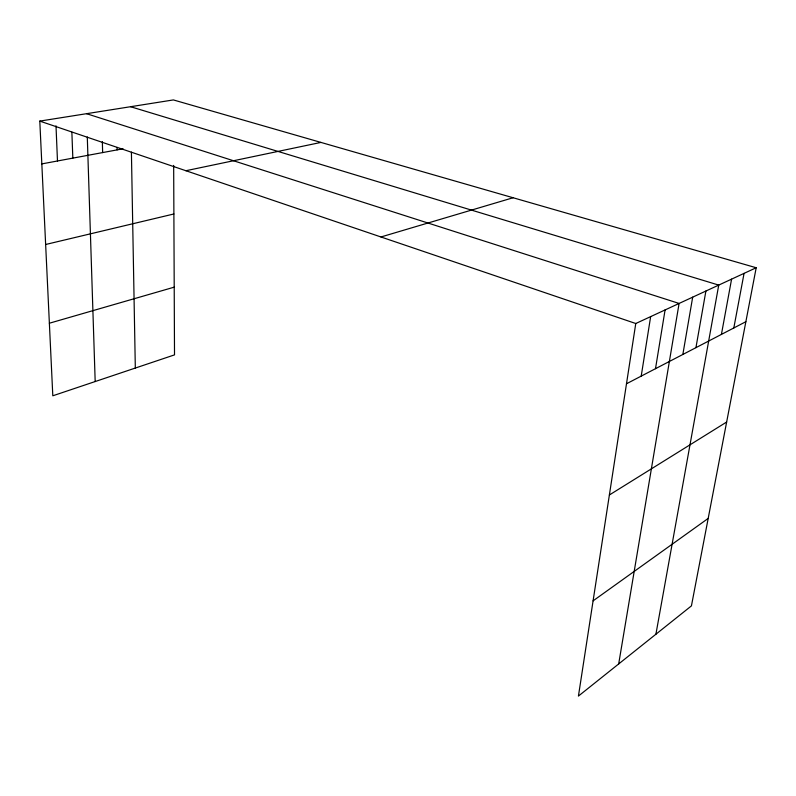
<?xml version="1.0" encoding="UTF-8"?>
<svg xmlns="http://www.w3.org/2000/svg" width="796" height="796" viewBox="0 0 796 796"><rect width="100%" height="100%" fill="white"/><g stroke="black" fill="none" stroke-linecap="round" stroke-linejoin="round"><path stroke-width="1.19" d="M756.2 267.745L635.765 323.514L578.433 696.072L691.435 605.875L756.2 267.745L173.379 99.928L39.8 121.101L52.805 395.791L174.513 354.877L173.667 165.409M641.208 376.11L650.65 316.619M655.496 368.687L665.088 309.933M618.681 663.954L679.097 303.445L86.545 113.689M682.839 354.469L692.689 297.147M695.933 347.663L705.903 291.038M655.904 634.243L718.738 285.097L130.584 106.714M721.415 334.42L731.584 279.147M733.812 327.972L744.071 273.366M593.09 600.851L708.191 518.425M609.378 494.983L726.648 422.029M626.492 383.772L745.862 321.703M380.946 236.969L513.112 197.746M49.362 323.226L174.215 287.157M45.641 244.491L173.886 213.975M185.906 170.722L320.947 142.414M41.83 163.896L123.042 148.782M39.8 121.101L635.765 323.514M55.999 125.848L57.481 160.981M71.869 132.176L72.834 158.125M87.291 136.962L95.182 381.543M102.346 141.658L102.644 152.583M117.062 147.409L117.121 149.887M131.41 152.116L135.32 368.05"/></g></svg>
